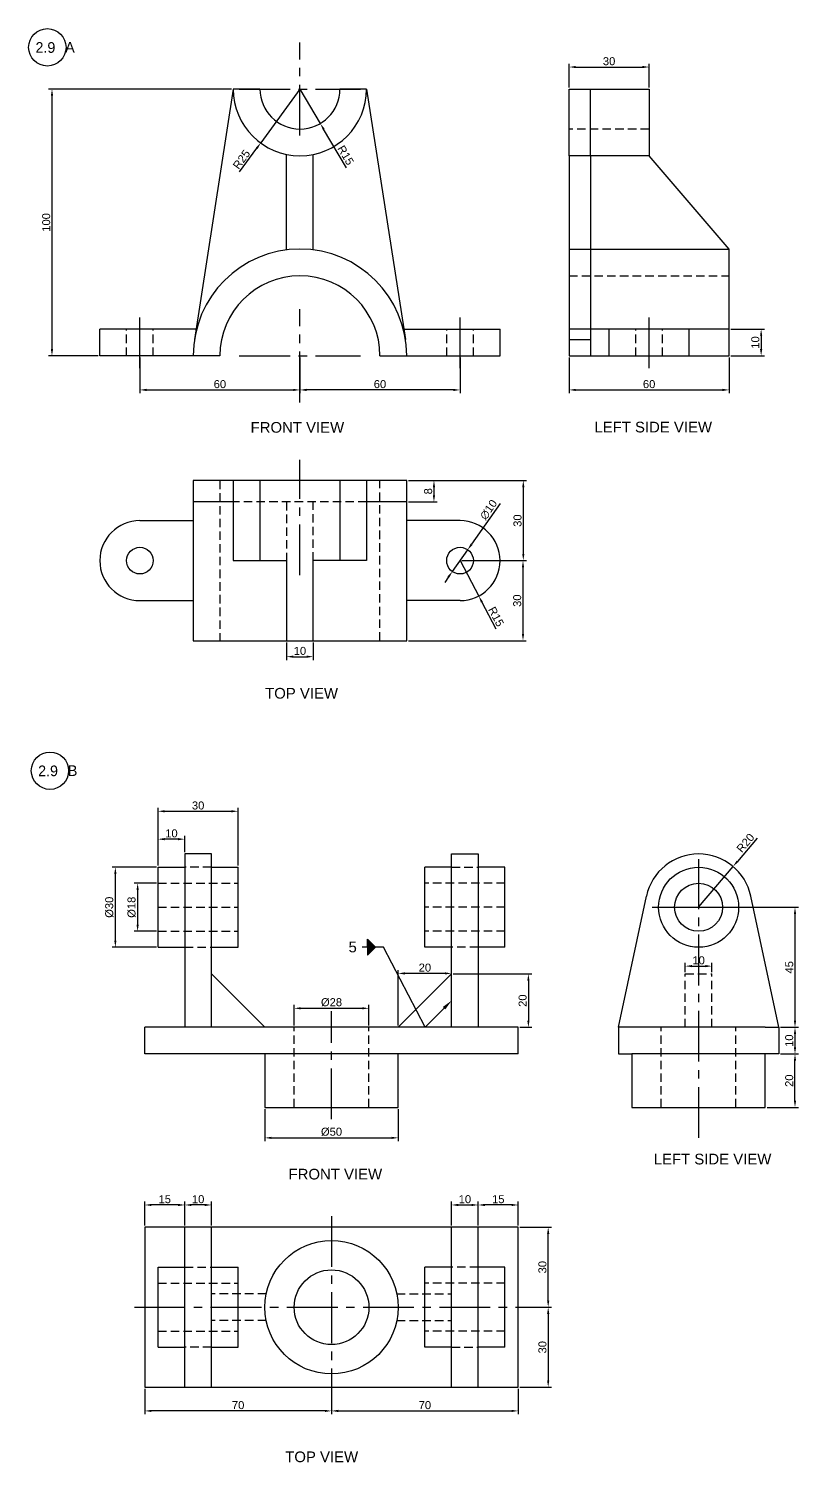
# Model space of a CAD drawing. Header units: millimetres. Extents: x 3217 to 4113, y 1362 to 1927.
# Drawn here: x 3824 to 4113, y 1362 to 1900 of the extents above; entities that cross this region are included whole.
import ezdxf
from ezdxf import colors
from ezdxf.entities.mleader import LeaderData, LeaderLine
from ezdxf.math import Vec2, Vec3

# ---------------------------------------------------------------- set-up
doc = ezdxf.new("R2010")
doc.units = ezdxf.units.MM
doc.linetypes.add('CENTER2', pattern=[28.575, 19.05, -3.175, 3.175, -3.175])
doc.linetypes.add('HIDDEN2', pattern=[4.7625, 3.175, -1.5875])
doc.styles.get("Standard").update_dxf_attribs({"font": 'arial.ttf'})
doc.dimstyles.new('ISO-25', dxfattribs={"dimtxt": 3, "dimasz": 2.5, "dimexe": 1.25, "dimexo": 0.625, "dimtad": 1, "dimdec": 0, "dimtxsty": 'Standard', "dimcen": 2.5, "dimclrd": 3, "dimclre": 3, "dimclrt": 3, "dimadec": 0, "dimazin": 0, "dimtfac": 1, "dimtdec": 0, "dimtmove": 0, "dimatfit": 3, "dimfxl": 1, "dimarcsym": 0})

# ---------------------------------------------------------------- blocks, each defined once
blk = doc.blocks.new('*D40')
at = {"color": 3, "lineweight": -2, "transparency": 16777216}
for p, q in [((3900.1, 1877.02), (3831.53, 1877.02)), ((3832.78, 1874.52), (3832.78, 1779.52)), ((3850.1, 1777.02), (3831.53, 1777.02))]:
    blk.add_line(p, q, dxfattribs=at)
at = {"color": 3, "transparency": 16777216}
for points in [[(3832.37, 1874.52), (3833.2, 1874.52), (3832.78, 1877.02)], [(3832.37, 1779.52), (3833.2, 1779.52), (3832.78, 1777.02)]]:
    blk.add_solid(points, dxfattribs=at)
at = {"layer": 'Defpoints', "color": 0, "transparency": 16777216}
for p in [(3900.72, 1877.02), (3832.78, 1777.02), (3850.72, 1777.02)]:
    blk.add_point(p, dxfattribs=at)
at = {"color": 3, "transparency": 16777216, "insert": (3830.63, 1827.02), "char_height": 3, "attachment_point": 5, "rotation": 90}
blk.add_mtext('100', dxfattribs=at)
blk = doc.blocks.new('*D41')
at = {"color": 3, "lineweight": -2, "transparency": 16777216}
for p, q in [((4026.59, 1877.65), (4026.59, 1886.51)), ((4056.59, 1877.65), (4056.59, 1886.51)), ((4029.09, 1885.26), (4054.09, 1885.26))]:
    blk.add_line(p, q, dxfattribs=at)
at = {"color": 3, "transparency": 16777216}
for points in [[(4029.09, 1885.68), (4029.09, 1884.85), (4026.59, 1885.26)], [(4054.09, 1885.68), (4054.09, 1884.85), (4056.59, 1885.26)]]:
    blk.add_solid(points, dxfattribs=at)
at = {"layer": 'Defpoints', "color": 0, "transparency": 16777216}
for p in [(4056.59, 1885.26), (4026.59, 1877.02), (4056.59, 1877.02)]:
    blk.add_point(p, dxfattribs=at)
at = {"color": 3, "transparency": 16777216, "insert": (4041.59, 1887.42), "char_height": 3, "attachment_point": 5}
blk.add_mtext('30', dxfattribs=at)
blk = doc.blocks.new('*D42')
at = {"color": 3, "lineweight": -2, "transparency": 16777216}
for p, q in [((3865.72, 1776.4), (3865.72, 1762.99)), ((3925.72, 1776.4), (3925.72, 1762.99)), ((3868.22, 1764.24), (3923.22, 1764.24))]:
    blk.add_line(p, q, dxfattribs=at)
at = {"color": 3, "transparency": 16777216}
for points in [[(3868.22, 1764.66), (3868.22, 1763.83), (3865.72, 1764.24)], [(3923.22, 1764.66), (3923.22, 1763.83), (3925.72, 1764.24)]]:
    blk.add_solid(points, dxfattribs=at)
at = {"layer": 'Defpoints', "color": 0, "transparency": 16777216}
for p in [(3865.72, 1777.02), (3925.72, 1777.02), (3925.72, 1764.24)]:
    blk.add_point(p, dxfattribs=at)
at = {"color": 3, "transparency": 16777216, "insert": (3895.72, 1766.4), "char_height": 3, "attachment_point": 5}
blk.add_mtext('60', dxfattribs=at)
blk = doc.blocks.new('*D43')
at = {"color": 3, "lineweight": -2, "transparency": 16777216}
for p, q in [((3925.72, 1776.4), (3925.72, 1762.99)), ((3985.72, 1776.4), (3985.72, 1762.99)), ((3983.22, 1764.24), (3928.22, 1764.24))]:
    blk.add_line(p, q, dxfattribs=at)
at = {"color": 3, "transparency": 16777216}
for points in [[(3928.22, 1764.66), (3928.22, 1763.83), (3925.72, 1764.24)], [(3983.22, 1764.66), (3983.22, 1763.83), (3985.72, 1764.24)]]:
    blk.add_solid(points, dxfattribs=at)
at = {"layer": 'Defpoints', "color": 0, "transparency": 16777216}
for p in [(3925.72, 1777.02), (3985.72, 1777.02), (3925.72, 1764.24)]:
    blk.add_point(p, dxfattribs=at)
at = {"color": 3, "transparency": 16777216, "insert": (3955.72, 1766.4), "char_height": 3, "attachment_point": 5}
blk.add_mtext('60', dxfattribs=at)
blk = doc.blocks.new('*D44')
at = {"color": 3, "lineweight": -2, "transparency": 16777216}
for p, q in [((4087.21, 1787.02), (4099.83, 1787.02)), ((4098.58, 1784.52), (4098.58, 1779.52)), ((4087.21, 1777.02), (4099.83, 1777.02))]:
    blk.add_line(p, q, dxfattribs=at)
at = {"color": 3, "transparency": 16777216}
for points in [[(4098.16, 1784.52), (4099, 1784.52), (4098.58, 1787.02)], [(4098.16, 1779.52), (4099, 1779.52), (4098.58, 1777.02)]]:
    blk.add_solid(points, dxfattribs=at)
at = {"layer": 'Defpoints', "color": 0, "transparency": 16777216}
for p in [(4086.59, 1787.02), (4086.59, 1777.02), (4098.58, 1777.02)]:
    blk.add_point(p, dxfattribs=at)
at = {"color": 3, "transparency": 16777216, "insert": (4096.42, 1782.02), "char_height": 3, "attachment_point": 5, "rotation": 90}
blk.add_mtext('10', dxfattribs=at)
blk = doc.blocks.new('*D45')
at = {"color": 3, "lineweight": -2, "transparency": 16777216}
for p, q in [((4026.59, 1776.4), (4026.59, 1762.99)), ((4086.59, 1776.4), (4086.59, 1762.99)), ((4029.09, 1764.24), (4084.09, 1764.24))]:
    blk.add_line(p, q, dxfattribs=at)
at = {"color": 3, "transparency": 16777216}
for points in [[(4029.09, 1764.66), (4029.09, 1763.83), (4026.59, 1764.24)], [(4084.09, 1764.66), (4084.09, 1763.83), (4086.59, 1764.24)]]:
    blk.add_solid(points, dxfattribs=at)
at = {"layer": 'Defpoints', "color": 0, "transparency": 16777216}
for p in [(4026.59, 1777.02), (4086.59, 1777.02), (4086.59, 1764.24)]:
    blk.add_point(p, dxfattribs=at)
at = {"color": 3, "transparency": 16777216, "insert": (4056.59, 1766.4), "char_height": 3, "attachment_point": 5}
blk.add_mtext('60', dxfattribs=at)
blk = doc.blocks.new('*D46')
at = {"color": 3, "lineweight": -2, "transparency": 16777216}
for p, q in [((3925.72, 1877.02), (3933.34, 1864.1)), ((3943.15, 1847.48), (3934.61, 1861.95))]:
    blk.add_line(p, q, dxfattribs=at)
at = {"color": 3, "transparency": 16777216}
blk.add_solid([(3934.97, 1862.16), (3934.26, 1861.74), (3933.34, 1864.1)], dxfattribs=at)
at = {"layer": 'Defpoints', "color": 0, "transparency": 16777216}
for p in [(3925.72, 1877.02), (3933.34, 1864.1)]:
    blk.add_point(p, dxfattribs=at)
at = {"color": 3, "transparency": 16777216, "insert": (3942.86, 1852.21), "char_height": 3, "attachment_point": 5, "rotation": 300.5337}
blk.add_mtext('R15', dxfattribs=at)
blk = doc.blocks.new('*D47')
at = {"color": 3, "lineweight": -2, "transparency": 16777216}
for p, q in [((3925.72, 1877.02), (3911, 1856.81)), ((3903.09, 1845.95), (3909.53, 1854.79))]:
    blk.add_line(p, q, dxfattribs=at)
at = {"color": 3, "transparency": 16777216}
blk.add_solid([(3909.2, 1855.04), (3909.87, 1854.55), (3911, 1856.81)], dxfattribs=at)
at = {"layer": 'Defpoints', "color": 0, "transparency": 16777216}
for p in [(3925.72, 1877.02), (3911, 1856.81)]:
    blk.add_point(p, dxfattribs=at)
at = {"color": 3, "transparency": 16777216, "insert": (3903.83, 1850.63), "char_height": 3, "attachment_point": 5, "rotation": 53.9298}
blk.add_mtext('R25', dxfattribs=at)
blk = doc.blocks.new('*D48')
at = {"color": 3, "lineweight": -2, "transparency": 16777216}
for p, q in [((3966.35, 1730.26), (4010.69, 1730.26)), ((4009.44, 1727.76), (4009.44, 1702.76)), ((3986.35, 1700.26), (4010.69, 1700.26))]:
    blk.add_line(p, q, dxfattribs=at)
at = {"color": 3, "transparency": 16777216}
for points in [[(4009.02, 1727.76), (4009.85, 1727.76), (4009.44, 1730.26)], [(4009.02, 1702.76), (4009.85, 1702.76), (4009.44, 1700.26)]]:
    blk.add_solid(points, dxfattribs=at)
at = {"layer": 'Defpoints', "color": 0, "transparency": 16777216}
for p in [(3965.72, 1730.26), (3985.72, 1700.26), (4009.44, 1700.26)]:
    blk.add_point(p, dxfattribs=at)
at = {"color": 3, "transparency": 16777216, "insert": (4007.28, 1715.26), "char_height": 3, "attachment_point": 5, "rotation": 90}
blk.add_mtext('30', dxfattribs=at)
blk = doc.blocks.new('*D49')
at = {"color": 3, "lineweight": -2, "transparency": 16777216}
for p, q in [((3986.35, 1700.26), (4010.57, 1700.26)), ((4009.32, 1697.76), (4009.32, 1672.76)), ((3966.35, 1670.26), (4010.57, 1670.26))]:
    blk.add_line(p, q, dxfattribs=at)
at = {"color": 3, "transparency": 16777216}
for points in [[(4008.9, 1697.76), (4009.73, 1697.76), (4009.32, 1700.26)], [(4008.9, 1672.76), (4009.73, 1672.76), (4009.32, 1670.26)]]:
    blk.add_solid(points, dxfattribs=at)
at = {"layer": 'Defpoints', "color": 0, "transparency": 16777216}
for p in [(3985.72, 1700.26), (3965.72, 1670.26), (4009.32, 1670.26)]:
    blk.add_point(p, dxfattribs=at)
at = {"color": 3, "transparency": 16777216, "insert": (4007.16, 1685.26), "char_height": 3, "attachment_point": 5, "rotation": 90}
blk.add_mtext('30', dxfattribs=at)
blk = doc.blocks.new('*D50')
at = {"color": 3, "lineweight": -2, "transparency": 16777216}
for p, q in [((3920.72, 1669.63), (3920.72, 1663.01)), ((3930.72, 1669.63), (3930.72, 1663.01)), ((3923.22, 1664.26), (3928.22, 1664.26))]:
    blk.add_line(p, q, dxfattribs=at)
at = {"color": 3, "transparency": 16777216}
for points in [[(3923.22, 1664.68), (3923.22, 1663.85), (3920.72, 1664.26)], [(3928.22, 1664.68), (3928.22, 1663.85), (3930.72, 1664.26)]]:
    blk.add_solid(points, dxfattribs=at)
at = {"layer": 'Defpoints', "color": 0, "transparency": 16777216}
for p in [(3920.72, 1670.26), (3930.72, 1670.26), (3930.72, 1664.26)]:
    blk.add_point(p, dxfattribs=at)
at = {"color": 3, "transparency": 16777216, "insert": (3925.72, 1666.42), "char_height": 3, "attachment_point": 5}
blk.add_mtext('10', dxfattribs=at)
blk = doc.blocks.new('*D51')
at = {"color": 3, "lineweight": -2, "transparency": 16777216}
for p, q in [((3966.35, 1730.26), (3977.2, 1730.26)), ((3975.95, 1727.76), (3975.95, 1724.76)), ((3966.35, 1722.26), (3977.2, 1722.26))]:
    blk.add_line(p, q, dxfattribs=at)
at = {"color": 3, "transparency": 16777216}
for points in [[(3975.53, 1727.76), (3976.37, 1727.76), (3975.95, 1730.26)], [(3975.53, 1724.76), (3976.37, 1724.76), (3975.95, 1722.26)]]:
    blk.add_solid(points, dxfattribs=at)
at = {"layer": 'Defpoints', "color": 0, "transparency": 16777216}
for p in [(3965.72, 1730.26), (3965.72, 1722.26), (3975.95, 1722.26)]:
    blk.add_point(p, dxfattribs=at)
at = {"color": 3, "transparency": 16777216, "insert": (3973.79, 1726.26), "char_height": 3, "attachment_point": 5, "rotation": 90}
blk.add_mtext('8', dxfattribs=at)
blk = doc.blocks.new('*D52')
at = {"color": 3, "lineweight": -2, "transparency": 16777216}
for p, q in [((4000.8, 1721.66), (3990.04, 1706.39)), ((3982.84, 1696.17), (3988.6, 1704.35)), ((3981.4, 1694.13), (3979.97, 1692.08))]:
    blk.add_line(p, q, dxfattribs=at)
at = {"color": 3, "transparency": 16777216}
for points in [[(3989.7, 1706.63), (3990.38, 1706.15), (3988.6, 1704.35)], [(3981.06, 1694.37), (3981.75, 1693.89), (3982.84, 1696.17)]]:
    blk.add_solid(points, dxfattribs=at)
at = {"layer": 'Defpoints', "color": 0, "transparency": 16777216}
for p in [(3988.6, 1704.35), (3982.84, 1696.17)]:
    blk.add_point(p, dxfattribs=at)
at = {"color": 3, "transparency": 16777216, "insert": (3996.43, 1719.36), "char_height": 3, "attachment_point": 5, "rotation": 54.8431}
blk.add_mtext('∅10', dxfattribs=at)
blk = doc.blocks.new('*D53')
at = {"color": 3, "lineweight": -2, "transparency": 16777216}
for p, q in [((3985.72, 1700.26), (3992.73, 1687)), ((3999.31, 1674.53), (3993.9, 1684.79))]:
    blk.add_line(p, q, dxfattribs=at)
at = {"color": 3, "transparency": 16777216}
blk.add_solid([(3994.27, 1684.98), (3993.53, 1684.59), (3992.73, 1687)], dxfattribs=at)
at = {"layer": 'Defpoints', "color": 0, "transparency": 16777216}
for p in [(3985.72, 1700.26), (3992.73, 1687)]:
    blk.add_point(p, dxfattribs=at)
at = {"color": 3, "transparency": 16777216, "insert": (3999.25, 1679.27), "char_height": 3, "attachment_point": 5, "rotation": 297.8461}
blk.add_mtext('R15', dxfattribs=at)
blk = doc.blocks.new('*D54')
at = {"color": 3, "lineweight": -2, "transparency": 16777216}
for p, q in [((3871.92, 1579.35), (3863.63, 1579.35)), ((3864.88, 1576.85), (3864.88, 1563.85)), ((3871.92, 1561.35), (3863.63, 1561.35))]:
    blk.add_line(p, q, dxfattribs=at)
at = {"color": 3, "transparency": 16777216}
for points in [[(3864.46, 1576.85), (3865.3, 1576.85), (3864.88, 1579.35)], [(3864.46, 1563.85), (3865.3, 1563.85), (3864.88, 1561.35)]]:
    blk.add_solid(points, dxfattribs=at)
at = {"layer": 'Defpoints', "color": 0, "transparency": 16777216}
for p in [(3872.55, 1579.35), (3864.88, 1561.35), (3872.55, 1561.35)]:
    blk.add_point(p, dxfattribs=at)
at = {"color": 3, "transparency": 16777216, "insert": (3862.64, 1570.35), "char_height": 3, "attachment_point": 5, "rotation": 90}
blk.add_mtext('%%C18', dxfattribs=at)
blk = doc.blocks.new('*D55')
at = {"color": 3, "lineweight": -2, "transparency": 16777216}
for p, q in [((3871.92, 1585.35), (3855.28, 1585.35)), ((3856.53, 1557.85), (3856.53, 1582.85)), ((3871.92, 1555.35), (3855.28, 1555.35))]:
    blk.add_line(p, q, dxfattribs=at)
at = {"color": 3, "transparency": 16777216}
for points in [[(3856.12, 1582.85), (3856.95, 1582.85), (3856.53, 1585.35)], [(3856.12, 1557.85), (3856.95, 1557.85), (3856.53, 1555.35)]]:
    blk.add_solid(points, dxfattribs=at)
at = {"layer": 'Defpoints', "color": 0, "transparency": 16777216}
for p in [(3856.53, 1585.35), (3872.55, 1585.35), (3872.55, 1555.35)]:
    blk.add_point(p, dxfattribs=at)
at = {"color": 3, "transparency": 16777216, "insert": (3854.29, 1570.35), "char_height": 3, "attachment_point": 5, "rotation": 90}
blk.add_mtext('%%C30', dxfattribs=at)
blk = doc.blocks.new('*D56')
at = {"color": 3, "lineweight": -2, "transparency": 16777216}
for p, q in [((3872.55, 1585.98), (3872.55, 1597.12)), ((3880.05, 1595.87), (3875.05, 1595.87)), ((3882.55, 1590.98), (3882.55, 1597.12))]:
    blk.add_line(p, q, dxfattribs=at)
at = {"color": 3, "transparency": 16777216}
for points in [[(3875.05, 1596.28), (3875.05, 1595.45), (3872.55, 1595.87)], [(3880.05, 1596.28), (3880.05, 1595.45), (3882.55, 1595.87)]]:
    blk.add_solid(points, dxfattribs=at)
at = {"layer": 'Defpoints', "color": 0, "transparency": 16777216}
for p in [(3872.55, 1595.87), (3872.55, 1585.35), (3882.55, 1590.35)]:
    blk.add_point(p, dxfattribs=at)
at = {"color": 3, "transparency": 16777216, "insert": (3877.55, 1598.02), "char_height": 3, "attachment_point": 5}
blk.add_mtext('10', dxfattribs=at)
blk = doc.blocks.new('*D57')
at = {"color": 3, "lineweight": -2, "transparency": 16777216}
for p, q in [((3872.55, 1585.98), (3872.55, 1607.57)), ((3902.55, 1585.98), (3902.55, 1607.57)), ((3875.05, 1606.32), (3900.05, 1606.32))]:
    blk.add_line(p, q, dxfattribs=at)
at = {"color": 3, "transparency": 16777216}
for points in [[(3875.05, 1606.74), (3875.05, 1605.91), (3872.55, 1606.32)], [(3900.05, 1606.74), (3900.05, 1605.91), (3902.55, 1606.32)]]:
    blk.add_solid(points, dxfattribs=at)
at = {"layer": 'Defpoints', "color": 0, "transparency": 16777216}
for p in [(3902.55, 1606.32), (3872.55, 1585.35), (3902.55, 1585.35)]:
    blk.add_point(p, dxfattribs=at)
at = {"color": 3, "transparency": 16777216, "insert": (3887.55, 1608.48), "char_height": 3, "attachment_point": 5}
blk.add_mtext('30', dxfattribs=at)
blk = doc.blocks.new('*D58')
at = {"color": 3, "lineweight": -2, "transparency": 16777216}
for p, q in [((3867.55, 1451.07), (3867.55, 1460.01)), ((3880.05, 1458.76), (3870.05, 1458.76)), ((3882.55, 1451.07), (3882.55, 1460.01))]:
    blk.add_line(p, q, dxfattribs=at)
at = {"color": 3, "transparency": 16777216}
for points in [[(3870.05, 1459.18), (3870.05, 1458.35), (3867.55, 1458.76)], [(3880.05, 1459.18), (3880.05, 1458.35), (3882.55, 1458.76)]]:
    blk.add_solid(points, dxfattribs=at)
at = {"layer": 'Defpoints', "color": 0, "transparency": 16777216}
for p in [(3867.55, 1458.76), (3867.55, 1450.44), (3882.55, 1450.44)]:
    blk.add_point(p, dxfattribs=at)
at = {"color": 3, "transparency": 16777216, "insert": (3875.05, 1460.92), "char_height": 3, "attachment_point": 5}
blk.add_mtext('15', dxfattribs=at)
blk = doc.blocks.new('*D59')
at = {"color": 3, "lineweight": -2, "transparency": 16777216}
for p, q in [((3882.55, 1451.07), (3882.55, 1460.01)), ((3890.05, 1458.76), (3885.05, 1458.76)), ((3892.55, 1451.07), (3892.55, 1460.01))]:
    blk.add_line(p, q, dxfattribs=at)
at = {"color": 3, "transparency": 16777216}
for points in [[(3885.05, 1459.18), (3885.05, 1458.35), (3882.55, 1458.76)], [(3890.05, 1459.18), (3890.05, 1458.35), (3892.55, 1458.76)]]:
    blk.add_solid(points, dxfattribs=at)
at = {"layer": 'Defpoints', "color": 0, "transparency": 16777216}
for p in [(3882.55, 1458.76), (3882.55, 1450.44), (3892.55, 1450.44)]:
    blk.add_point(p, dxfattribs=at)
at = {"color": 3, "transparency": 16777216, "insert": (3887.55, 1460.92), "char_height": 3, "attachment_point": 5}
blk.add_mtext('10', dxfattribs=at)
blk = doc.blocks.new('*D60')
at = {"color": 3, "lineweight": -2, "transparency": 16777216}
for p, q in [((3867.55, 1389.82), (3867.55, 1380.33)), ((3937.55, 1389.82), (3937.55, 1380.33)), ((3935.05, 1381.58), (3870.05, 1381.58))]:
    blk.add_line(p, q, dxfattribs=at)
at = {"color": 3, "transparency": 16777216}
for points in [[(3870.05, 1382), (3870.05, 1381.16), (3867.55, 1381.58)], [(3935.05, 1382), (3935.05, 1381.16), (3937.55, 1381.58)]]:
    blk.add_solid(points, dxfattribs=at)
at = {"layer": 'Defpoints', "color": 0, "transparency": 16777216}
for p in [(3867.55, 1390.44), (3937.55, 1390.44), (3867.55, 1381.58)]:
    blk.add_point(p, dxfattribs=at)
at = {"color": 3, "transparency": 16777216, "insert": (3902.55, 1383.74), "char_height": 3, "attachment_point": 5}
blk.add_mtext('70', dxfattribs=at)
blk = doc.blocks.new('*D61')
at = {"color": 3, "lineweight": -2, "transparency": 16777216}
for p, q in [((3937.55, 1389.82), (3937.55, 1380.33)), ((4007.55, 1389.82), (4007.55, 1380.33)), ((3940.05, 1381.58), (4005.05, 1381.58))]:
    blk.add_line(p, q, dxfattribs=at)
at = {"color": 3, "transparency": 16777216}
for points in [[(3940.05, 1382), (3940.05, 1381.16), (3937.55, 1381.58)], [(4005.05, 1382), (4005.05, 1381.16), (4007.55, 1381.58)]]:
    blk.add_solid(points, dxfattribs=at)
at = {"layer": 'Defpoints', "color": 0, "transparency": 16777216}
for p in [(3937.55, 1390.44), (4007.55, 1390.44), (4007.55, 1381.58)]:
    blk.add_point(p, dxfattribs=at)
at = {"color": 3, "transparency": 16777216, "insert": (3972.55, 1383.74), "char_height": 3, "attachment_point": 5}
blk.add_mtext('70', dxfattribs=at)
blk = doc.blocks.new('*D62')
at = {"color": 3, "lineweight": -2, "transparency": 16777216}
for p, q in [((3923.55, 1525.98), (3923.55, 1533.72)), ((3926.05, 1532.47), (3949.05, 1532.47)), ((3951.55, 1525.98), (3951.55, 1533.72))]:
    blk.add_line(p, q, dxfattribs=at)
at = {"color": 3, "transparency": 16777216}
for points in [[(3926.05, 1532.89), (3926.05, 1532.06), (3923.55, 1532.47)], [(3949.05, 1532.89), (3949.05, 1532.06), (3951.55, 1532.47)]]:
    blk.add_solid(points, dxfattribs=at)
at = {"layer": 'Defpoints', "color": 0, "transparency": 16777216}
for p in [(3951.55, 1532.47), (3923.55, 1525.35), (3951.55, 1525.35)]:
    blk.add_point(p, dxfattribs=at)
at = {"color": 3, "transparency": 16777216, "insert": (3937.55, 1534.71), "char_height": 3, "attachment_point": 5}
blk.add_mtext('%%C28', dxfattribs=at)
blk = doc.blocks.new('*D63')
at = {"color": 3, "lineweight": -2, "transparency": 16777216}
for p, q in [((3912.55, 1494.73), (3912.55, 1482.68)), ((3962.55, 1494.73), (3962.55, 1482.68)), ((3915.05, 1483.93), (3960.05, 1483.93))]:
    blk.add_line(p, q, dxfattribs=at)
at = {"color": 3, "transparency": 16777216}
for points in [[(3915.05, 1484.34), (3915.05, 1483.51), (3912.55, 1483.93)], [(3960.05, 1484.34), (3960.05, 1483.51), (3962.55, 1483.93)]]:
    blk.add_solid(points, dxfattribs=at)
at = {"layer": 'Defpoints', "color": 0, "transparency": 16777216}
for p in [(3912.55, 1495.35), (3962.55, 1495.35), (3962.55, 1483.93)]:
    blk.add_point(p, dxfattribs=at)
at = {"color": 3, "transparency": 16777216, "insert": (3937.55, 1486.17), "char_height": 3, "attachment_point": 5}
blk.add_mtext('%%C50', dxfattribs=at)
blk = doc.blocks.new('*D64')
at = {"color": 3, "lineweight": -2, "transparency": 16777216}
for p, q in [((3962.55, 1525.98), (3962.55, 1546.8)), ((3980.05, 1545.55), (3965.05, 1545.55)), ((3982.55, 1545.98), (3982.55, 1546.8))]:
    blk.add_line(p, q, dxfattribs=at)
at = {"color": 3, "transparency": 16777216}
for points in [[(3965.05, 1545.97), (3965.05, 1545.13), (3962.55, 1545.55)], [(3980.05, 1545.97), (3980.05, 1545.13), (3982.55, 1545.55)]]:
    blk.add_solid(points, dxfattribs=at)
at = {"layer": 'Defpoints', "color": 0, "transparency": 16777216}
for p in [(3962.55, 1545.55), (3982.55, 1545.35), (3962.55, 1525.35)]:
    blk.add_point(p, dxfattribs=at)
at = {"color": 3, "transparency": 16777216, "insert": (3972.55, 1547.71), "char_height": 3, "attachment_point": 5}
blk.add_mtext('20', dxfattribs=at)
blk = doc.blocks.new('*D65')
at = {"color": 3, "lineweight": -2, "transparency": 16777216}
for p, q in [((3983.17, 1545.35), (4012.59, 1545.35)), ((4011.34, 1542.85), (4011.34, 1527.85)), ((4008.17, 1525.35), (4012.59, 1525.35))]:
    blk.add_line(p, q, dxfattribs=at)
at = {"color": 3, "transparency": 16777216}
for points in [[(4010.93, 1542.85), (4011.76, 1542.85), (4011.34, 1545.35)], [(4010.93, 1527.85), (4011.76, 1527.85), (4011.34, 1525.35)]]:
    blk.add_solid(points, dxfattribs=at)
at = {"layer": 'Defpoints', "color": 0, "transparency": 16777216}
for p in [(3982.55, 1545.35), (4007.55, 1525.35), (4011.34, 1525.35)]:
    blk.add_point(p, dxfattribs=at)
at = {"color": 3, "transparency": 16777216, "insert": (4009.19, 1535.35), "char_height": 3, "attachment_point": 5, "rotation": 90}
blk.add_mtext('20', dxfattribs=at)
blk = doc.blocks.new('*D66')
at = {"color": 3, "lineweight": -2, "transparency": 16777216}
for p, q in [((4070.15, 1545.98), (4070.15, 1549.53)), ((4072.65, 1548.28), (4077.65, 1548.28)), ((4080.15, 1545.98), (4080.15, 1549.53))]:
    blk.add_line(p, q, dxfattribs=at)
at = {"color": 3, "transparency": 16777216}
for points in [[(4072.65, 1548.7), (4072.65, 1547.87), (4070.15, 1548.28)], [(4077.65, 1548.7), (4077.65, 1547.87), (4080.15, 1548.28)]]:
    blk.add_solid(points, dxfattribs=at)
at = {"layer": 'Defpoints', "color": 0, "transparency": 16777216}
for p in [(4080.15, 1548.28), (4070.15, 1545.35), (4080.15, 1545.35)]:
    blk.add_point(p, dxfattribs=at)
at = {"color": 3, "transparency": 16777216, "insert": (4075.15, 1550.44), "char_height": 3, "attachment_point": 5}
blk.add_mtext('10', dxfattribs=at)
blk = doc.blocks.new('*D67')
at = {"color": 3, "lineweight": -2, "transparency": 16777216}
for p, q in [((4075.84, 1570.35), (4112.52, 1570.35)), ((4111.27, 1567.85), (4111.27, 1527.85)), ((4105.78, 1525.35), (4112.52, 1525.35))]:
    blk.add_line(p, q, dxfattribs=at)
at = {"color": 3, "transparency": 16777216}
for points in [[(4110.85, 1567.85), (4111.68, 1567.85), (4111.27, 1570.35)], [(4110.85, 1527.85), (4111.68, 1527.85), (4111.27, 1525.35)]]:
    blk.add_solid(points, dxfattribs=at)
at = {"layer": 'Defpoints', "color": 0, "transparency": 16777216}
for p in [(4075.21, 1570.35), (4105.15, 1525.35), (4111.27, 1525.35)]:
    blk.add_point(p, dxfattribs=at)
at = {"color": 3, "transparency": 16777216, "insert": (4109.12, 1547.85), "char_height": 3, "attachment_point": 5, "rotation": 90}
blk.add_mtext('45', dxfattribs=at)
blk = doc.blocks.new('*D68')
at = {"color": 3, "lineweight": -2, "transparency": 16777216}
for p, q in [((4097.07, 1596.28), (4089.68, 1587.53)), ((4075.15, 1570.35), (4088.07, 1585.63))]:
    blk.add_line(p, q, dxfattribs=at)
at = {"color": 3, "transparency": 16777216}
blk.add_solid([(4089.36, 1587.8), (4090, 1587.27), (4088.07, 1585.63)], dxfattribs=at)
at = {"layer": 'Defpoints', "color": 0, "transparency": 16777216}
for p in [(4088.07, 1585.63), (4075.15, 1570.35)]:
    blk.add_point(p, dxfattribs=at)
at = {"color": 3, "transparency": 16777216, "insert": (4092.71, 1594.46), "char_height": 3, "attachment_point": 5, "rotation": 49.7789}
blk.add_mtext('R20', dxfattribs=at)
blk = doc.blocks.new('*D69')
at = {"color": 3, "lineweight": -2, "transparency": 16777216}
for p, q in [((4105.78, 1525.35), (4112.52, 1525.35)), ((4111.27, 1522.85), (4111.27, 1517.85)), ((4105.78, 1515.35), (4112.52, 1515.35))]:
    blk.add_line(p, q, dxfattribs=at)
at = {"color": 3, "transparency": 16777216}
for points in [[(4110.85, 1522.85), (4111.68, 1522.85), (4111.27, 1525.35)], [(4110.85, 1517.85), (4111.68, 1517.85), (4111.27, 1515.35)]]:
    blk.add_solid(points, dxfattribs=at)
at = {"layer": 'Defpoints', "color": 0, "transparency": 16777216}
for p in [(4105.15, 1525.35), (4105.15, 1515.35), (4111.27, 1515.35)]:
    blk.add_point(p, dxfattribs=at)
at = {"color": 3, "transparency": 16777216, "insert": (4109.11, 1520.35), "char_height": 3, "attachment_point": 5, "rotation": 90}
blk.add_mtext('10', dxfattribs=at)
blk = doc.blocks.new('*D70')
at = {"color": 3, "lineweight": -2, "transparency": 16777216}
for p, q in [((4105.78, 1515.35), (4112.52, 1515.35)), ((4111.27, 1497.85), (4111.27, 1512.85)), ((4100.78, 1495.35), (4112.52, 1495.35))]:
    blk.add_line(p, q, dxfattribs=at)
at = {"color": 3, "transparency": 16777216}
for points in [[(4110.85, 1512.85), (4111.68, 1512.85), (4111.27, 1515.35)], [(4110.85, 1497.85), (4111.68, 1497.85), (4111.27, 1495.35)]]:
    blk.add_solid(points, dxfattribs=at)
at = {"layer": 'Defpoints', "color": 0, "transparency": 16777216}
for p in [(4105.15, 1515.35), (4111.27, 1515.35), (4100.15, 1495.35)]:
    blk.add_point(p, dxfattribs=at)
at = {"color": 3, "transparency": 16777216, "insert": (4109.11, 1505.35), "char_height": 3, "attachment_point": 5, "rotation": 90}
blk.add_mtext('20', dxfattribs=at)
blk = doc.blocks.new('*D71')
at = {"color": 3, "lineweight": -2, "transparency": 16777216}
for p, q in [((3982.55, 1451.07), (3982.55, 1460.01)), ((3985.05, 1458.76), (3990.05, 1458.76)), ((3992.55, 1451.07), (3992.55, 1460.01))]:
    blk.add_line(p, q, dxfattribs=at)
at = {"color": 3, "transparency": 16777216}
for points in [[(3985.05, 1459.18), (3985.05, 1458.35), (3982.55, 1458.76)], [(3990.05, 1459.18), (3990.05, 1458.35), (3992.55, 1458.76)]]:
    blk.add_solid(points, dxfattribs=at)
at = {"layer": 'Defpoints', "color": 0, "transparency": 16777216}
for p in [(3992.55, 1458.76), (3982.55, 1450.44), (3992.55, 1450.44)]:
    blk.add_point(p, dxfattribs=at)
at = {"color": 3, "transparency": 16777216, "insert": (3987.55, 1460.92), "char_height": 3, "attachment_point": 5}
blk.add_mtext('10', dxfattribs=at)
blk = doc.blocks.new('*D72')
at = {"color": 3, "lineweight": -2, "transparency": 16777216}
for p, q in [((3992.55, 1451.07), (3992.55, 1460.01)), ((4005.05, 1458.76), (3995.05, 1458.76)), ((4007.55, 1451.07), (4007.55, 1460.01))]:
    blk.add_line(p, q, dxfattribs=at)
at = {"color": 3, "transparency": 16777216}
for points in [[(3995.05, 1459.18), (3995.05, 1458.35), (3992.55, 1458.76)], [(4005.05, 1459.18), (4005.05, 1458.35), (4007.55, 1458.76)]]:
    blk.add_solid(points, dxfattribs=at)
at = {"layer": 'Defpoints', "color": 0, "transparency": 16777216}
for p in [(3992.55, 1458.76), (3992.55, 1450.44), (4007.55, 1450.44)]:
    blk.add_point(p, dxfattribs=at)
at = {"color": 3, "transparency": 16777216, "insert": (4000.05, 1460.92), "char_height": 3, "attachment_point": 5}
blk.add_mtext('15', dxfattribs=at)
blk = doc.blocks.new('*D73')
at = {"color": 3, "lineweight": -2, "transparency": 16777216}
for p, q in [((4008.17, 1450.44), (4020.01, 1450.44)), ((4018.76, 1422.94), (4018.76, 1447.94)), ((4008.17, 1420.44), (4020.01, 1420.44))]:
    blk.add_line(p, q, dxfattribs=at)
at = {"color": 3, "transparency": 16777216}
for points in [[(4018.35, 1447.94), (4019.18, 1447.94), (4018.76, 1450.44)], [(4018.35, 1422.94), (4019.18, 1422.94), (4018.76, 1420.44)]]:
    blk.add_solid(points, dxfattribs=at)
at = {"layer": 'Defpoints', "color": 0, "transparency": 16777216}
for p in [(4007.55, 1450.44), (4018.76, 1450.44), (4007.55, 1420.44)]:
    blk.add_point(p, dxfattribs=at)
at = {"color": 3, "transparency": 16777216, "insert": (4016.61, 1435.44), "char_height": 3, "attachment_point": 5, "rotation": 90}
blk.add_mtext('30', dxfattribs=at)
blk = doc.blocks.new('*D74')
at = {"color": 3, "lineweight": -2, "transparency": 16777216}
for p, q in [((4008.17, 1420.44), (4020.01, 1420.44)), ((4018.76, 1417.94), (4018.76, 1392.94)), ((4008.17, 1390.44), (4020.01, 1390.44))]:
    blk.add_line(p, q, dxfattribs=at)
at = {"color": 3, "transparency": 16777216}
for points in [[(4018.35, 1417.94), (4019.18, 1417.94), (4018.76, 1420.44)], [(4018.35, 1392.94), (4019.18, 1392.94), (4018.76, 1390.44)]]:
    blk.add_solid(points, dxfattribs=at)
at = {"layer": 'Defpoints', "color": 0, "transparency": 16777216}
for p in [(4007.55, 1420.44), (4007.55, 1390.44), (4018.76, 1390.44)]:
    blk.add_point(p, dxfattribs=at)
at = {"color": 3, "transparency": 16777216, "insert": (4016.61, 1405.44), "char_height": 3, "attachment_point": 5, "rotation": 90}
blk.add_mtext('30', dxfattribs=at)

msp = doc.modelspace()

# ---------------------------------------------------------------- hatches: boundary and pattern name
h = msp.add_hatch(color=256)
h.dxf.hatch_style = 1
h.paths.add_polyline_path([(3953.99, 1555.41), (3950.99, 1555.41), (3950.99, 1552.41)])
h.paths.add_polyline_path([(3950.99, 1558.41), (3950.99, 1555.41), (3953.99, 1555.41)])

# ---------------------------------------------------------------- linework, layer by layer
at = {"linetype": 'CENTER2'}
for p, q in [((3925.72, 1859.57), (3925.72, 1894.47)), ((3902.99, 1877.02), (3948.46, 1877.02)), ((3865.72, 1772.39), (3865.72, 1791.57)), ((3925.72, 1759.57), (3925.72, 1794.47)), ((3985.72, 1772.39), (3985.72, 1791.57)), ((4056.59, 1772.39), (4056.59, 1791.57)), ((3902.99, 1777.02), (3948.46, 1777.02)), ((3925.72, 1694.81), (3925.72, 1738.06)), ((4075.21, 1483.93), (4075.21, 1588.41)), ((4057.74, 1570.35), (4092.68, 1570.35)), ((3937.55, 1490.9), (3937.55, 1531.46)), ((3937.55, 1454.61), (3937.55, 1386.28)), ((3863.67, 1420.44), (4011.43, 1420.44))]:
    msp.add_line(p, q, dxfattribs=at)
for p, q in [((3900.72, 1877.02), (3886.19, 1783.14)), ((3910.72, 1877.02), (3900.72, 1877.02)), ((3950.72, 1877.02), (3940.72, 1877.02)), ((3950.72, 1877.02), (3965.25, 1783.14)), ((4026.59, 1877.02), (4056.59, 1877.02)), ((4026.59, 1852.02), (4026.59, 1877.02)), ((4034.59, 1852.02), (4034.59, 1877.02)), ((4056.59, 1877.02), (4056.59, 1852.02)), ((3920.72, 1816.71), (3920.72, 1852.53)), ((3930.72, 1816.71), (3930.72, 1852.53)), ((4056.59, 1852.02), (4026.59, 1852.02)), ((4026.59, 1852.02), (4026.59, 1777.02)), ((4034.59, 1852.02), (4034.59, 1777.02)), ((4086.59, 1817.02), (4056.59, 1852.02)), ((4026.59, 1817.02), (4086.59, 1817.02)), ((4086.59, 1787.02), (4086.59, 1817.02)), ((3886.79, 1787.02), (3850.72, 1787.02)), ((3850.72, 1777.02), (3850.72, 1787.02)), ((3964.65, 1787.02), (4000.72, 1787.02)), ((4000.72, 1777.02), (4000.72, 1787.02)), ((4086.59, 1787.02), (4026.59, 1787.02)), ((4041.59, 1777.02), (4041.59, 1787.02)), ((4071.59, 1777.02), (4071.59, 1787.02)), ((4086.59, 1777.02), (4086.59, 1787.02)), ((4026.59, 1783.14), (4034.59, 1783.14)), ((3895.72, 1777.02), (3850.72, 1777.02)), ((3955.72, 1777.02), (4000.72, 1777.02)), ((4026.59, 1777.02), (4086.59, 1777.02)), ((3965.72, 1730.26), (3885.72, 1730.26)), ((3885.72, 1730.26), (3885.72, 1670.26)), ((3900.72, 1730.26), (3900.72, 1700.26)), ((3910.72, 1730.26), (3910.72, 1700.26)), ((3940.72, 1730.26), (3940.72, 1700.26)), ((3950.72, 1730.26), (3950.72, 1700.26)), ((3965.72, 1670.26), (3965.72, 1730.26)), ((3900.72, 1722.26), (3885.72, 1722.26)), ((3965.72, 1722.26), (3950.72, 1722.26)), ((3865.72, 1715.26), (3885.72, 1715.26)), ((3985.72, 1715.26), (3965.72, 1715.26)), ((3900.72, 1700.26), (3920.72, 1700.26)), ((3920.72, 1700.26), (3920.72, 1670.26)), ((3930.72, 1670.26), (3930.72, 1700.26)), ((3950.72, 1700.26), (3930.72, 1700.26)), ((3865.72, 1685.26), (3885.72, 1685.26)), ((3985.72, 1685.26), (3965.72, 1685.26)), ((3885.72, 1670.26), (3965.72, 1670.26)), ((3872.55, 1585.35), (3882.55, 1585.35)), ((3872.55, 1555.35), (3872.55, 1585.35)), ((3892.55, 1590.35), (3882.55, 1590.35)), ((3882.55, 1590.35), (3882.55, 1525.35)), ((3892.55, 1570.35), (3892.55, 1590.35)), ((3892.55, 1585.35), (3902.55, 1585.35)), ((3902.55, 1555.35), (3902.55, 1585.35)), ((3972.55, 1555.35), (3972.55, 1585.35)), ((3982.55, 1585.35), (3972.55, 1585.35)), ((3982.55, 1570.35), (3982.55, 1590.35)), ((3982.55, 1590.35), (3992.55, 1590.35)), ((3992.55, 1590.35), (3992.55, 1525.35)), ((4002.55, 1585.35), (3992.55, 1585.35)), ((4002.55, 1555.35), (4002.55, 1585.35)), ((4045.15, 1525.35), (4055.59, 1574.51)), ((4105.15, 1525.35), (4094.72, 1574.51)), ((3892.55, 1525.35), (3892.55, 1570.35)), ((3982.55, 1525.35), (3982.55, 1570.35)), ((3950.99, 1555.41), (3950.99, 1558.41)), ((3950.99, 1558.41), (3953.99, 1555.41)), ((3872.55, 1555.35), (3882.55, 1555.35)), ((3892.55, 1555.35), (3902.55, 1555.35)), ((3950.99, 1555.41), (3950.99, 1552.41)), ((3950.99, 1552.41), (3953.99, 1555.41)), ((3982.55, 1555.35), (3972.55, 1555.35)), ((4002.55, 1555.35), (3992.55, 1555.35)), ((3892.55, 1525.35), (3892.55, 1545.35)), ((3892.55, 1545.35), (3912.55, 1525.35)), ((3982.55, 1545.35), (3962.55, 1525.35)), ((3982.55, 1525.35), (3982.55, 1545.35)), ((4007.55, 1525.35), (3867.55, 1525.35)), ((3867.55, 1515.35), (3867.55, 1525.35)), ((4007.55, 1515.35), (4007.55, 1525.35)), ((4050.15, 1525.35), (4045.15, 1525.35)), ((4045.15, 1525.35), (4045.15, 1515.35)), ((4100.15, 1525.35), (4050.15, 1525.35)), ((4100.15, 1525.35), (4105.15, 1525.35)), ((4105.15, 1525.35), (4105.15, 1515.35)), ((4007.55, 1515.35), (3867.55, 1515.35)), ((3912.55, 1515.35), (3912.55, 1495.35)), ((3962.55, 1495.35), (3962.55, 1515.35)), ((4045.15, 1515.35), (4050.15, 1515.35)), ((4100.15, 1515.35), (4050.15, 1515.35)), ((4050.15, 1515.35), (4050.15, 1495.35)), ((4100.15, 1495.35), (4100.15, 1515.35)), ((4105.15, 1515.35), (4100.15, 1515.35)), ((3912.55, 1495.35), (3962.55, 1495.35)), ((4050.15, 1495.35), (4100.15, 1495.35)), ((4007.55, 1450.44), (3867.55, 1450.44)), ((3867.55, 1450.44), (3867.55, 1390.44)), ((3882.55, 1390.44), (3882.55, 1450.44)), ((3892.55, 1390.44), (3892.55, 1450.44)), ((3982.55, 1390.44), (3982.55, 1450.44)), ((3992.55, 1390.44), (3992.55, 1450.44)), ((4007.55, 1420.44), (4007.55, 1450.44)), ((3872.55, 1405.44), (3872.55, 1435.44)), ((3872.55, 1435.44), (3882.55, 1435.44)), ((3892.55, 1435.44), (3902.55, 1435.44)), ((3902.55, 1405.44), (3902.55, 1435.44)), ((3972.55, 1405.44), (3972.55, 1435.44)), ((3982.55, 1435.44), (3972.55, 1435.44)), ((4002.55, 1435.44), (3992.55, 1435.44)), ((4002.55, 1405.44), (4002.55, 1435.44)), ((4007.55, 1390.44), (4007.55, 1420.44)), ((3872.55, 1405.44), (3882.55, 1405.44)), ((3892.55, 1405.44), (3902.55, 1405.44)), ((3982.55, 1405.44), (3972.55, 1405.44)), ((4002.55, 1405.44), (3992.55, 1405.44)), ((3867.55, 1390.44), (3937.55, 1390.44)), ((3937.55, 1390.44), (4007.55, 1390.44))]:
    msp.add_line(p, q)
at = {"linetype": 'HIDDEN2'}
for p, q in [((4056.59, 1862.02), (4026.59, 1862.02)), ((4026.59, 1807.02), (4086.59, 1807.02)), ((3860.72, 1777.02), (3860.72, 1787.02)), ((3870.72, 1777.02), (3870.72, 1787.02)), ((3980.72, 1777.02), (3980.72, 1787.02)), ((3990.72, 1777.02), (3990.72, 1787.02)), ((4051.59, 1777.02), (4051.59, 1787.02)), ((4061.59, 1777.02), (4061.59, 1787.02)), ((3895.72, 1730.26), (3895.72, 1670.26)), ((3955.72, 1670.26), (3955.72, 1730.26)), ((3950.72, 1722.26), (3900.72, 1722.26)), ((3920.72, 1722.26), (3920.72, 1700.26)), ((3930.72, 1700.26), (3930.72, 1722.26)), ((3892.55, 1585.35), (3882.55, 1585.35)), ((3982.55, 1585.35), (3992.55, 1585.35)), ((3872.55, 1579.35), (3902.55, 1579.35)), ((4002.55, 1579.35), (3972.55, 1579.35)), ((3872.55, 1570.35), (3902.55, 1570.35)), ((4002.55, 1570.35), (3972.55, 1570.35)), ((3872.55, 1561.35), (3902.55, 1561.35)), ((4002.55, 1561.35), (3972.55, 1561.35)), ((3882.55, 1555.35), (3892.55, 1555.35)), ((3992.55, 1555.35), (3982.55, 1555.35)), ((4070.15, 1545.35), (4080.15, 1545.35)), ((4070.15, 1525.35), (4070.15, 1545.35)), ((4080.15, 1525.35), (4080.15, 1545.35)), ((3923.55, 1495.35), (3923.55, 1525.35)), ((3951.55, 1495.35), (3951.55, 1525.35)), ((4061.15, 1495.35), (4061.15, 1525.35)), ((4089.15, 1495.35), (4089.15, 1525.35)), ((3882.55, 1435.44), (3892.55, 1435.44)), ((3992.55, 1435.44), (3982.55, 1435.44)), ((3872.55, 1429.44), (3902.55, 1429.44)), ((4002.55, 1429.44), (3972.55, 1429.44)), ((3913.05, 1425.44), (3892.55, 1425.44)), ((3962.04, 1425.44), (3982.55, 1425.44)), ((3913.05, 1415.44), (3892.55, 1415.44)), ((3962.04, 1415.44), (3982.55, 1415.44)), ((3872.55, 1411.44), (3902.55, 1411.44)), ((4002.55, 1411.44), (3972.55, 1411.44)), ((3892.55, 1405.44), (3882.55, 1405.44)), ((3982.55, 1405.44), (3992.55, 1405.44))]:
    msp.add_line(p, q, dxfattribs=at)
for centre, radius in [((3831.04, 1892.64), 7), ((3865.72, 1700.26), 5), ((3985.72, 1700.26), 5), ((3832.03, 1621.51), 7), ((4075.15, 1570.35), 15), ((4075.15, 1570.35), 9), ((3937.55, 1420.44), 25), ((3937.55, 1420.44), 14)]:
    msp.add_circle(centre, radius)
for centre, radius, start, end in [((3925.72, 1877.02), 25, 180, 0), ((3925.72, 1877.02), 15, 180, 0), ((3925.72, 1777.02), 40, 0, 180), ((3925.72, 1777.02), 30, 0, 180), ((3865.72, 1700.26), 15, 90, 270), ((3985.72, 1700.26), 15, 270, 90), ((4075.15, 1570.35), 20, 11.9868, 168.0132)]:
    msp.add_arc(centre, radius, start, end)

# ---------------------------------------------------------------- texts
at = {"char_height": 4, "attachment_point": 1}
for s, width, insert in [('\\pxqd;{\\Famgdtans|c0;2.9}', 9.0881, (3826.6, 1894.59)), ('\\pxqd;{\\Famgdtans|c0;A}', 6.0293, (3837.74, 1894.67)), ('FRONT VIEW', 58.961, (3907.22, 1752.21)), ('LEFT SIDE VIEW', 58.961, (4036.09, 1752.31)), ('TOP VIEW', 58.961, (3912.67, 1652.55)), ('\\pxqd;{\\Famgdtans|c0;2.9}', 9.0881, (3827.59, 1623.47)), ('\\pxqd;{\\Famgdtans|c0;B}', 6.0293, (3838.73, 1623.54)), ('LEFT SIDE VIEW', 58.961, (4058.32, 1477.97)), ('FRONT VIEW', 58.961, (3921.45, 1472.32)), ('TOP VIEW', 58.961, (3920.21, 1366.37))]:
    msp.add_mtext_dynamic_manual_height_columns(s, width=width, gutter_width=12.5, heights=[0], dxfattribs=dict(at, insert=insert))

# ---------------------------------------------------------------- dimensions: what is measured, and where the dimension line sits
for base, p1, p2, picture, middle in [((4056.59, 1885.26), (4026.59, 1877.02), (4056.59, 1877.02), '*D41', (4041.59, 1887.42)), ((3925.72, 1764.24), (3865.72, 1777.02), (3925.72, 1777.02), '*D42', (3895.72, 1766.4)), ((3925.72, 1764.24), (3985.72, 1777.02), (3925.72, 1777.02), '*D43', (3955.72, 1766.4)), ((4086.59, 1764.24), (4026.59, 1777.02), (4086.59, 1777.02), '*D45', (4056.59, 1766.4)), ((3930.72, 1664.26), (3920.72, 1670.26), (3930.72, 1670.26), '*D50', (3925.72, 1666.42)), ((3902.55, 1606.32), (3872.55, 1585.35), (3902.55, 1585.35), '*D57', (3887.55, 1608.48)), ((3872.55, 1595.87), (3882.55, 1590.35), (3872.55, 1585.35), '*D56', (3877.55, 1598.02)), ((3962.55, 1545.55), (3982.55, 1545.35), (3962.55, 1525.35), '*D64', (3972.55, 1547.71)), ((4080.15, 1548.28), (4070.15, 1545.35), (4080.15, 1545.35), '*D66', (4075.15, 1550.44)), ((3867.55, 1458.76), (3882.55, 1450.44), (3867.55, 1450.44), '*D58', (3875.05, 1460.92)), ((3882.55, 1458.76), (3892.55, 1450.44), (3882.55, 1450.44), '*D59', (3887.55, 1460.92)), ((3992.55, 1458.76), (3982.55, 1450.44), (3992.55, 1450.44), '*D71', (3987.55, 1460.92)), ((3992.55, 1458.76), (4007.55, 1450.44), (3992.55, 1450.44), '*D72', (4000.05, 1460.92)), ((3867.55, 1381.58), (3937.55, 1390.44), (3867.55, 1390.44), '*D60', (3902.55, 1383.74)), ((4007.55, 1381.58), (3937.55, 1390.44), (4007.55, 1390.44), '*D61', (3972.55, 1383.74))]:
    dim = msp.add_linear_dim(base=base, p1=p1, p2=p2, dimstyle='ISO-25')
    dim.commit()
    dim.dimension.update_dxf_attribs({"geometry": picture, "text_midpoint": middle})
for base, p1, p2, picture, middle in [((3832.78, 1777.02), (3900.72, 1877.02), (3850.72, 1777.02), '*D40', (3830.63, 1827.02)), ((4098.58, 1777.02), (4086.59, 1787.02), (4086.59, 1777.02), '*D44', (4096.42, 1782.02)), ((4009.44, 1700.26), (3965.72, 1730.26), (3985.72, 1700.26), '*D48', (4007.28, 1715.26)), ((3975.95, 1722.26), (3965.72, 1730.26), (3965.72, 1722.26), '*D51', (3973.79, 1726.26)), ((4009.32, 1670.26), (3985.72, 1700.26), (3965.72, 1670.26), '*D49', (4007.16, 1685.26)), ((4111.27, 1525.35), (4075.21, 1570.35), (4105.15, 1525.35), '*D67', (4109.12, 1547.85)), ((4011.34, 1525.35), (3982.55, 1545.35), (4007.55, 1525.35), '*D65', (4009.19, 1535.35)), ((4111.27, 1515.35), (4105.15, 1525.35), (4105.15, 1515.35), '*D69', (4109.11, 1520.35)), ((4111.27, 1515.35), (4100.15, 1495.35), (4105.15, 1515.35), '*D70', (4109.11, 1505.35)), ((4018.76, 1450.44), (4007.55, 1420.44), (4007.55, 1450.44), '*D73', (4016.61, 1435.44)), ((4018.76, 1390.44), (4007.55, 1420.44), (4007.55, 1390.44), '*D74', (4016.61, 1405.44))]:
    dim = msp.add_linear_dim(base=base, p1=p1, p2=p2, angle=90, dimstyle='ISO-25')
    dim.commit()
    dim.dimension.update_dxf_attribs({"geometry": picture, "text_midpoint": middle})
dim = msp.add_radius_dim(center=(3925.72, 1877.02), mpoint=(3911, 1856.81), dimstyle='ISO-25')
dim.commit()
dim.dimension.update_dxf_attribs({"geometry": '*D47', "text_midpoint": (3903.83, 1850.63)})
for center, mpoint, picture, middle in [((3925.72, 1877.02), (3933.34, 1864.1), '*D46', (3941, 1851.12)), ((3985.72, 1700.26), (3992.73, 1687), '*D53', (3997.34, 1678.27)), ((4075.15, 1570.35), (4088.07, 1585.63), '*D68', (4094.36, 1593.07))]:
    dim = msp.add_radius_dim(center=center, mpoint=mpoint, dimstyle='ISO-25')
    dim.commit()
    dim.dimension.update_dxf_attribs({"geometry": picture, "text_midpoint": middle, "dimtype": 164})
dim = msp.add_diameter_dim_2p(p1=(3982.84, 1696.17), p2=(3988.6, 1704.35), dimstyle='ISO-25')
dim.commit()
dim.dimension.update_dxf_attribs({"geometry": '*D52', "text_midpoint": (3998.26, 1718.07), "dimtype": 163})
for base, p1, p2, text, picture, middle in [((3856.53, 1585.35), (3872.55, 1555.35), (3872.55, 1585.35), '%%C30', '*D55', (3854.29, 1570.35)), ((3864.88, 1561.35), (3872.55, 1579.35), (3872.55, 1561.35), '%%C<>', '*D54', (3862.64, 1570.35))]:
    dim = msp.add_linear_dim(base=base, p1=p1, p2=p2, angle=90, text=text, dimstyle='ISO-25')
    dim.commit()
    dim.dimension.update_dxf_attribs({"geometry": picture, "text_midpoint": middle})
for base, p1, p2, picture, middle in [((3951.55, 1532.47), (3923.55, 1525.35), (3951.55, 1525.35), '*D62', (3937.55, 1534.71)), ((3962.55, 1483.93), (3912.55, 1495.35), (3962.55, 1495.35), '*D63', (3937.55, 1486.17))]:
    dim = msp.add_linear_dim(base=base, p1=p1, p2=p2, text='%%C<>', dimstyle='ISO-25')
    dim.commit()
    dim.dimension.update_dxf_attribs({"geometry": picture, "text_midpoint": middle})

# ---------------------------------------------------------------- leaders
ml = msp.add_multileader_mtext('Standard')
ml.set_content('5', color=256)
ml.set_leader_properties()
ml.build(insert=Vec2(0, 0))
ctx = ml.context
ctx.base_point, ctx.plane_origin = Vec3(3942.39, 1555.41), Vec3(3982.55, 1535.35)
ctx.text_align_type = 2
notes = []
notes.append((ctx, [(0, (1, 1, 0), (3957.04, 1555.41), (-1, 0), 8, [(1, [(3982.55, 1535.35), (3972.61, 1525.35)], 0, [])])]))
ctx.mtext.insert, ctx.mtext.alignment, ctx.mtext.flow_direction = Vec3(3947.04, 1557.45), 3, 5
for ctx, leaders in notes:
    for number, flags, end, landing, length, lines in leaders:
        leader = LeaderData()
        leader.index, (leader.has_last_leader_line, leader.has_dogleg_vector, leader.attachment_direction) = number, flags
        leader.last_leader_point, leader.dogleg_vector, leader.dogleg_length = Vec3(end), Vec3(landing), length
        for number, points, colour, breaks in lines:
            line = LeaderLine()
            line.index, line.vertices, line.color, line.breaks = number, Vec3.list(points), colors.encode_raw_color(colour), breaks
            leader.lines.append(line)
        ctx.leaders.append(leader)

doc.saveas('drawing.dxf')
